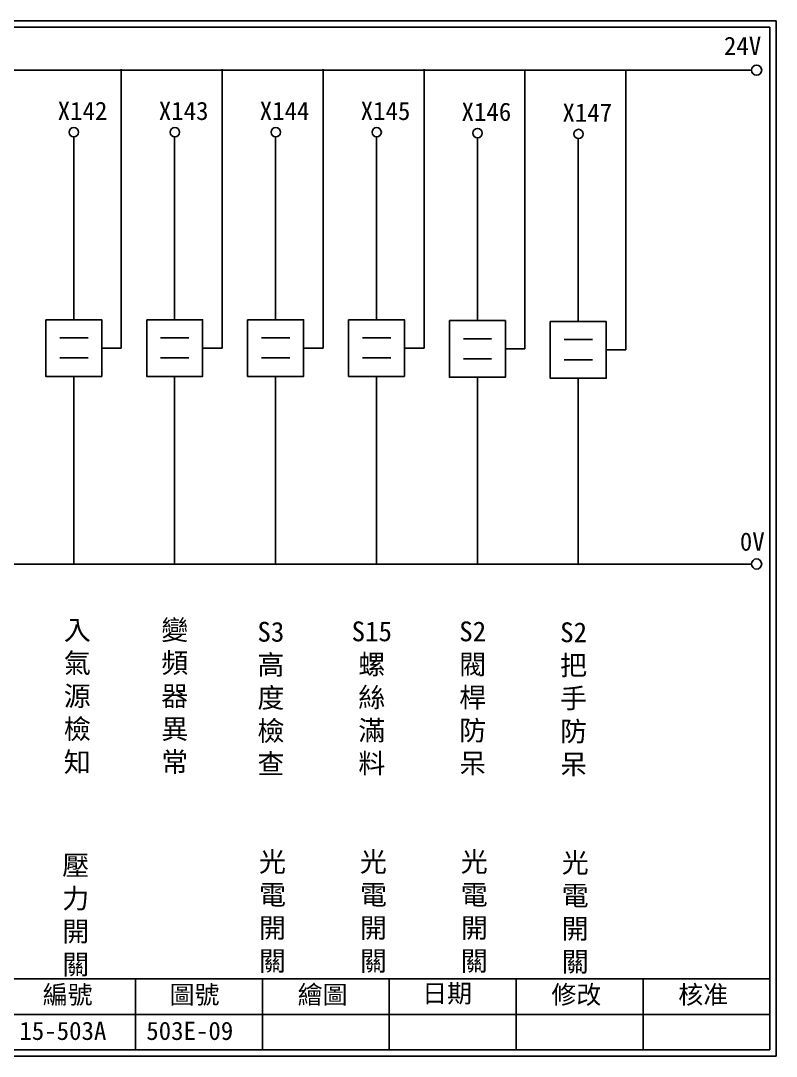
# Model space of a CAD drawing. Extents: x 325 to 612, y 3 to 207.
# Drawn here: x 463.4 to 612.3, y 3 to 207 of the extents above; entities that cross this region are included whole.
import ezdxf

# ---------------------------------------------------------------- set-up
doc = ezdxf.new("R2010")
doc.units = 0
doc.layers.get('0').update_dxf_attribs({"linetype": 'CONTINUOUS'})
doc.layers.add('圖框層', color=7, linetype='CONTINUOUS')
doc.layers.add('標尺寸層', color=3, linetype='CONTINUOUS')
doc.styles.add('CNS', font='romanc.shx', dxfattribs={"bigfont": 'chineset.shx'})
doc.styles.add('STSL', font='kaiu.ttf')

msp = doc.modelspace()

# ---------------------------------------------------------------- linework, layer by layer
for p, q in [((483.26, 142.49), (483.26, 197.4)), ((503.14, 142.49), (503.14, 197.4)), ((523.03, 142.49), (523.03, 197.4)), ((542.91, 142.49), (542.91, 197.4)), ((562.79, 142.31), (562.79, 197.22)), ((582.67, 142.13), (582.67, 197.05)), ((473.89, 148.07), (473.89, 184.09)), ((493.77, 148.07), (493.77, 184.09)), ((513.66, 148.07), (513.66, 184.09)), ((533.54, 148.07), (533.54, 184.09)), ((553.42, 147.89), (553.42, 183.91)), ((573.31, 147.71), (573.31, 183.74)), ((479.41, 142.49), (483.26, 142.49)), ((499.29, 142.49), (503.14, 142.49)), ((519.17, 142.49), (523.03, 142.49)), ((539.05, 142.49), (542.91, 142.49)), ((558.94, 142.31), (562.79, 142.31)), ((578.82, 142.13), (582.67, 142.13)), ((473.89, 136.91), (473.89, 100.14)), ((493.77, 136.91), (493.77, 100.14)), ((513.66, 136.91), (513.66, 100.14)), ((533.54, 136.91), (533.54, 100.14)), ((553.42, 136.73), (553.42, 99.96)), ((573.31, 136.56), (573.31, 99.78))]:
    msp.add_line(p, q)
for points in [[(468.38, 148.07), (479.41, 148.07), (479.41, 136.91), (468.38, 136.91)], [(488.26, 148.07), (499.29, 148.07), (499.29, 136.91), (488.26, 136.91)], [(508.14, 148.07), (519.17, 148.07), (519.17, 136.91), (508.14, 136.91)], [(528.03, 148.07), (539.05, 148.07), (539.05, 136.91), (528.03, 136.91)], [(547.91, 147.89), (558.94, 147.89), (558.94, 136.73), (547.91, 136.73)], [(567.79, 147.71), (578.82, 147.71), (578.82, 136.56), (567.79, 136.56)]]:
    msp.add_lwpolyline(points, close=True)
for centre in [(608.44, 197.22), (608.44, 99.96)]:
    msp.add_circle(centre, 1)
at = {"layer": '圖框層', "color": 7}
for p, q in [((612.32, 206.97), (325.32, 206.97)), ((612.32, 3), (612.32, 206.97)), ((611.07, 205.72), (326.57, 205.72)), ((611.07, 4.25), (611.07, 205.72)), ((326.57, 18.25), (611.07, 18.25)), ((486.07, 4.25), (486.07, 18.25)), ((511.07, 4.25), (511.07, 18.25)), ((536.07, 4.25), (536.07, 18.25)), ((561.07, 4.25), (561.07, 18.25)), ((586.07, 4.25), (586.07, 18.25)), ((461.07, 11.25), (611.07, 11.25)), ((326.57, 4.25), (611.07, 4.25)), ((325.32, 3), (612.32, 3))]:
    msp.add_line(p, q, dxfattribs=at)
at = {"layer": '標尺寸層', "color": 7}
for p, q in [((329.84, 197.22), (607.44, 197.22)), ((471.13, 144.52), (476.7, 144.52)), ((491.01, 144.52), (496.58, 144.52)), ((510.9, 144.52), (516.46, 144.52)), ((530.78, 144.52), (536.35, 144.52)), ((550.66, 144.34), (556.23, 144.34)), ((570.54, 144.17), (576.11, 144.17)), ((471.13, 140.55), (476.7, 140.55)), ((491.01, 140.55), (496.58, 140.55)), ((510.9, 140.55), (516.46, 140.55)), ((530.78, 140.55), (536.35, 140.55)), ((550.66, 140.37), (556.23, 140.37)), ((570.54, 140.19), (576.11, 140.19)), ((330.05, 99.96), (607.44, 99.96))]:
    msp.add_line(p, q, dxfattribs=at)
for centre in [(473.89, 185.01), (493.82, 185.01), (513.7, 185.01), (533.58, 185.01), (553.47, 184.83), (573.35, 184.66)]:
    msp.add_circle(centre, 0.92, dxfattribs=at)

# ---------------------------------------------------------------- texts
at = {"layer": '圖框層', "color": 4, "style": 'STSL'}
for s, p in [('24V', (602, 200.22)), ('X142', (470.72, 187.41)), ('X143', (490.65, 187.41)), ('X144', (510.53, 187.41)), ('X145', (530.42, 187.41)), ('X146', (550.3, 187.24)), ('X147', (570.18, 187.06)), ('0V', (605.14, 102.58)), ('編號', (467.78, 13.34)), ('圖號', (492.78, 13.34)), ('繪圖', (518.01, 13.34)), ('日期', (542.54, 13.59)), ('修改', (568.01, 13.34)), ('核准', (593.01, 13.34)), ('15-503A', (463.18, 6.22)), ('503E-09', (488.18, 6.22))]:
    msp.add_text(s, height=3.6, dxfattribs=at).set_placement(p)
at = {"layer": '標尺寸層', "color": 7, "char_height": 3.9, "width": 4.9608, "attachment_point": 5, "style": 'CNS'}
for s, insert in [('{\\fDFKai-SB|b0|i0|c136|p65;\\H1x;入氣源檢知}', (474.59, 73.76)), ('{\\fDFKai-SB|b0|i0|c136|p65;變頻器異常}', (493.79, 73.76)), ('{\\fDFKai-SB|b0|i0|c136|p65;S3高度檢查}', (512.73, 73.48)), ('{\\fDFKai-SB|b0|i0|c136|p65;S15螺絲滿料}', (532.62, 73.48)), ('{\\fDFKai-SB|b0|i0|c136|p65;S2閥桿防呆}', (552.5, 73.48)), ('{\\fDFKai-SB|b0|i0|c136|p65;S2把手防呆}', (572.38, 73.3)), ('{\\fDFKai-SB|b0|i0|c136|p65;壓力開關}', (474.28, 30.63)), ('{\\fDFKai-SB|b0|i0|c136|p65;光電開關}', (513.05, 31.34)), ('{\\fDFKai-SB|b0|i0|c136|p65;光電開關}', (532.93, 31.34)), ('{\\fDFKai-SB|b0|i0|c136|p65;光電開關}', (552.81, 31.34)), ('{\\fDFKai-SB|b0|i0|c136|p65;光電開關}', (572.7, 31.16))]:
    msp.add_mtext(s, dxfattribs=dict(at, insert=insert))

doc.saveas('drawing.dxf')
